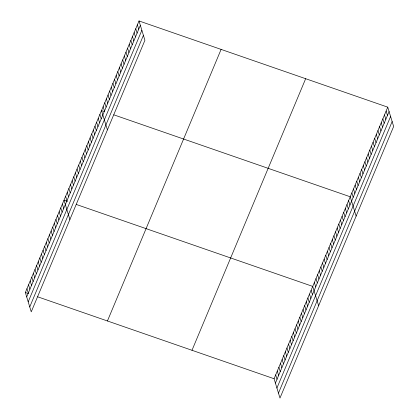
<?xml version="1.0" encoding="UTF-8"?>
<svg xmlns="http://www.w3.org/2000/svg" width="419" height="419" viewBox="0 0 419 419"><rect width="100%" height="100%" fill="white"/><g stroke="black" fill="none" stroke-linecap="round" stroke-linejoin="round"><path stroke-width="0.63" d="M139.019 20.95L144.922 40.266L31.252 311.841L25.35 292.525L139.019 20.95L387.748 107.159L393.651 126.475L279.981 398.05L274.078 378.734L387.748 107.159M26.69 296.909L140.36 25.329M28.193 301.837L141.863 30.257M29.749 306.912L143.418 35.337M107.432 320.975L221.101 49.4M191.996 350.284L305.666 78.709M275.414 383.118L389.083 111.538M276.922 388.046L390.592 116.466M278.473 393.122L392.142 121.547M104.441 111.585L101.508 110.569L107.411 129.885M113.821 114.837L350.237 196.778L356.14 216.094M67.517 201.408L63.997 200.188L69.9 219.504M76.31 204.456L312.726 286.402L318.629 305.713M25.35 292.525L28.283 293.541M37.663 296.793L274.078 378.734M386.114 111.056L387.455 115.435M384.485 114.953L385.826 119.331M382.851 118.849L384.192 123.228M381.222 122.746L382.563 127.125M379.593 126.643L380.929 131.021M377.959 130.539L379.3 134.918M376.33 134.436L377.671 138.815M374.701 138.333L376.037 142.711M373.067 142.23L374.408 146.608M371.438 146.126L372.774 150.505M369.804 150.023L371.145 154.402M368.175 153.92L369.516 158.298M366.546 157.816L367.882 162.195M364.912 161.713L366.253 166.092M363.283 165.61L364.619 169.988M361.649 169.506L362.99 173.885M360.021 173.403L361.361 177.782M358.392 177.3L359.727 181.678M356.758 181.191L358.098 185.575M355.129 185.088L356.469 189.472M353.495 188.985L354.835 193.369M351.866 192.881L353.207 197.265M348.603 200.675L349.944 205.059M346.974 204.572L348.315 208.955M345.34 208.468L346.681 212.852M343.711 212.365L345.052 216.749M342.082 216.262L343.418 220.645M340.448 220.158L341.789 224.542M338.819 224.055L340.16 228.434M337.19 227.952L338.526 232.33M335.556 231.848L336.897 236.227M333.927 235.745L335.263 240.124M332.293 239.642L333.634 244.02M330.664 243.539L332.005 247.917M329.035 247.435L330.371 251.814M327.401 251.332L328.742 255.71M325.773 255.229L327.108 259.607M324.138 259.125L325.479 263.504M322.51 263.022L323.85 267.401M320.881 266.919L322.216 271.297M319.247 270.815L320.587 275.194M317.618 274.712L318.959 279.091M315.984 278.609L317.324 282.987M314.355 282.506L315.696 286.884M311.113 290.247L312.454 294.63M309.505 294.096L310.84 298.475M307.892 297.94L309.232 302.324M306.284 301.79L307.625 306.169M304.671 305.634L306.011 310.018M303.063 309.484L304.404 313.862M301.45 313.333L302.79 317.712M299.842 317.178L301.182 321.562M298.234 321.027L299.569 325.406M296.621 324.872L297.961 329.255M295.013 328.721L296.348 333.1M293.4 332.566L294.74 336.949M291.792 336.415L293.127 340.794M290.178 340.265L291.519 344.643M288.571 344.109L289.906 348.493M286.957 347.959L288.298 352.337M285.349 351.803L286.69 356.187M283.736 355.652L285.077 360.031M282.128 359.497L283.469 363.881M280.515 363.346L281.856 367.725M278.907 367.196L280.248 371.574M277.299 371.04L278.635 375.424M275.686 374.89L277.027 379.268M137.39 24.847L138.726 29.225M135.756 28.743L137.097 33.122M134.127 32.64L135.463 37.019M132.493 36.537L133.834 40.915M130.864 40.434L132.205 44.812M129.235 44.33L130.571 48.709M127.601 48.227L128.942 52.605M125.972 52.124L127.313 56.502M124.338 56.02L125.679 60.399M122.709 59.917L124.05 64.296M121.081 63.814L122.416 68.192M119.446 67.71L120.787 72.089M117.818 71.607L119.158 75.986M116.183 75.504L117.524 79.882M114.555 79.395L115.895 83.779M112.926 83.292L114.261 87.676M111.292 87.189L112.632 91.572M109.663 91.085L111.004 95.469M108.034 94.982L109.369 99.366M106.4 98.879L107.741 103.263M104.771 102.775L106.107 107.159M103.137 106.672L104.478 111.056M99.879 114.466L101.215 118.849M98.245 118.362L99.586 122.746M96.616 122.259L97.952 126.643M94.982 126.156L96.323 130.534M93.353 130.052L94.694 134.431M91.724 133.949L93.06 138.328M90.09 137.846L91.431 142.224M88.461 141.742L89.802 146.121M86.827 145.639L88.168 150.018M85.198 149.536L86.539 153.914M83.57 153.433L84.905 157.811M81.935 157.329L83.276 161.708M80.307 161.226L81.647 165.605M78.672 165.123L80.013 169.501M77.044 169.019L78.384 173.398M75.415 172.916L76.75 177.295M73.781 176.813L75.121 181.191M72.152 180.709L73.493 185.088M70.523 184.606L71.859 188.985M68.889 188.503L70.23 192.881M67.26 192.4L68.596 196.778M65.626 196.291L66.967 200.675M62.384 204.037L63.725 208.416M60.776 207.887L62.117 212.265M59.168 211.731L60.504 216.115M57.555 215.581L58.896 219.959M55.947 219.425L57.283 223.809M54.334 223.275L55.675 227.653M52.726 227.119L54.061 231.503M51.113 230.969L52.454 235.347M49.505 234.818L50.846 239.197M47.892 238.662L49.233 243.046M46.284 242.512L47.625 246.891M44.671 246.356L46.011 250.74M43.063 250.206L44.404 254.584M41.455 254.05L42.79 258.434M39.842 257.9L41.182 262.278M38.234 261.749L39.569 266.128M36.621 265.594L37.961 269.977M35.013 269.443L36.348 273.822M33.4 273.288L34.74 277.671M31.792 277.137L33.127 281.516M30.178 280.987L31.519 285.365M28.571 284.831L29.911 289.21M26.957 288.681L28.298 293.059"/></g></svg>
